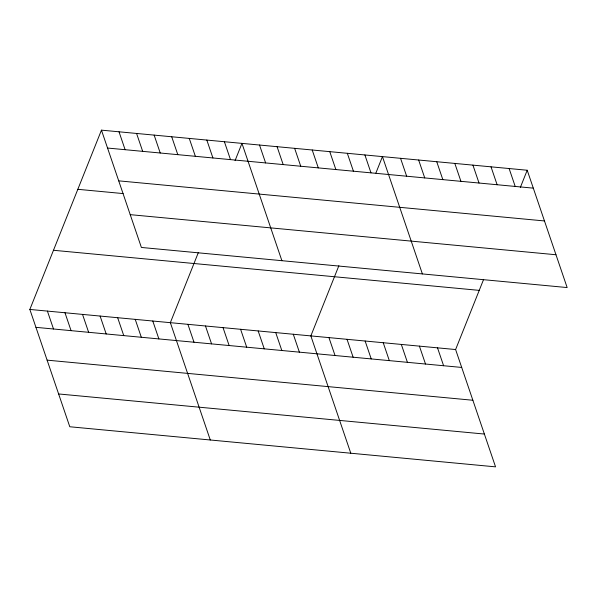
<?xml version="1.0" encoding="UTF-8"?>
<svg xmlns="http://www.w3.org/2000/svg" width="597" height="597" viewBox="0 0 597 597"><rect width="100%" height="100%" fill="white"/><g stroke="black" fill="none" stroke-linecap="round" stroke-linejoin="round"><path stroke-width="0.9" d="M483.63 279.366L455.608 349.543L495.547 466.854L69.789 426.758L29.85 309.44L101.453 130.146L527.211 170.242L567.15 287.56L141.392 247.457L101.453 130.146M198.376 252.501L170.346 322.678L210.286 439.989M235.061 160.63L241.957 143.377L281.896 260.688M338.872 265.732L310.85 335.91L350.79 453.22M375.894 173.04L382.453 156.608L422.392 273.926M520.323 187.503L527.211 170.242M107.55 148.041L533.308 188.145M118.713 180.846L544.471 220.95M77.826 189.309L123.116 193.577M130.221 214.651L555.979 254.747M53.476 250.277L479.234 290.373M29.85 309.44L455.608 349.543M35.947 327.343L461.697 367.439M47.111 360.148L472.869 400.251M58.618 393.953L484.376 434.049M509.122 168.541L515.211 186.436M491.025 166.832L497.114 184.734M472.928 165.13L479.025 183.025M454.832 163.421L460.929 181.324M436.743 161.72L442.832 179.622M418.646 160.018L424.736 177.913M400.55 158.309L406.647 176.212M437.511 347.835L443.608 365.737M364.894 154.951L370.983 172.854M419.415 346.133L425.512 364.036M347.327 153.302L353.424 171.197M401.326 344.432L407.415 362.327M329.768 151.645L335.865 169.548M383.229 342.723L389.319 360.625M312.209 149.989L318.298 167.891M365.133 341.021L371.23 358.924M294.642 148.34L300.739 166.235M347.036 339.32L353.133 357.215M277.083 146.683L283.172 164.585M328.947 337.611L335.036 355.513M259.516 145.026L265.613 162.929M293.291 334.253L299.381 352.155M224.39 141.72L230.487 159.623M275.724 332.604L281.821 350.499M206.831 140.071L212.92 157.966M258.165 330.947L264.255 348.842M189.264 138.414L195.361 156.31M240.598 329.29L246.695 347.193M171.705 136.758L177.802 154.66M223.039 327.641L229.129 345.536M154.145 135.109L160.235 153.004M205.472 325.984L211.569 343.887M136.579 133.452L142.676 151.347M187.913 324.328L194.003 342.23M119.019 131.795L125.109 149.698M152.787 321.022L158.884 338.924M135.228 319.365L141.317 337.268M117.661 317.716L123.758 335.611M100.102 316.059L106.191 333.962M82.535 314.403L88.632 332.305M64.976 312.753L71.065 330.648M47.409 311.097L53.506 328.999"/></g></svg>
